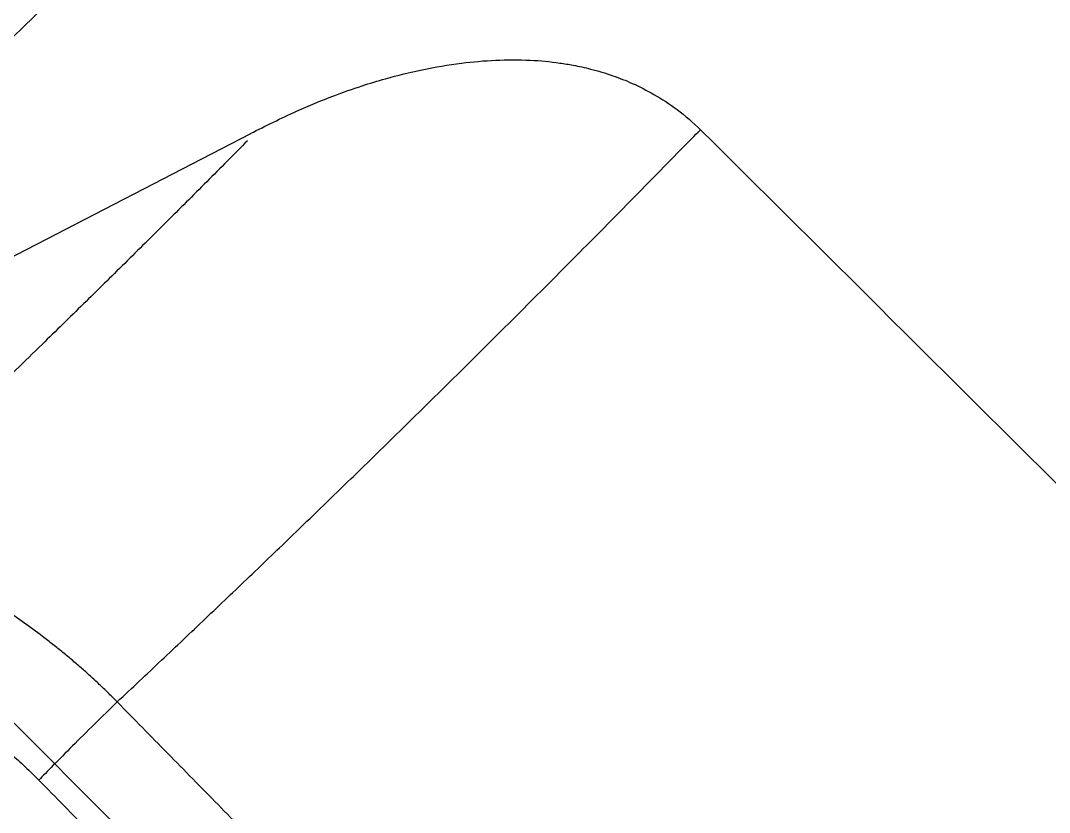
# Model space of a CAD drawing. Header units: inches. Extents: x 0 to 84, y -22 to 124.
# Drawn here: x 68.178 to 72.354, y 75.853 to 79.065 of the extents above; entities that cross this region are included whole.
import ezdxf

# ---------------------------------------------------------------- set-up
doc = ezdxf.new("R2010")
doc.units = ezdxf.units.IN
doc.header["$MEASUREMENT"] = 0
doc.layers.add('1', color=4, linetype='Continuous')

# ---------------------------------------------------------------- blocks, each defined once
blk = doc.blocks.new('2020 HS PILLOW')
at = {"layer": '1', "color": 2}
blk.add_line((-7.0118, -1.4041), (-6.3581, -3.4563), dxfattribs=at)
blk.add_arc((6.4245, -4.7294), 11.5018, 179.61634, 180.14357, dxfattribs=at)
for points, knots in [([(-6.0368, -0.7096), (-6.0328, -0.7129), (-6.0248, -0.7196), (-6.0123, -0.7295), (-5.9996, -0.7392), (-5.9866, -0.7488), (-5.9733, -0.7582), (-5.9597, -0.7675), (-5.9458, -0.7766), (-5.9315, -0.7856), (-5.917, -0.7945), (-5.9022, -0.8032), (-5.8871, -0.8118), (-5.8717, -0.8202), (-5.8277, -0.8433), (-5.7511, -0.8785), (-5.6348, -0.9199), (-5.5113, -0.9529), (-5.412, -0.9712), (-5.3425, -0.9804), (-5.304, -0.9847), (-5.2654, -0.9881), (-5.2268, -0.9906), (-5.1881, -0.9923), (-5.1493, -0.9932), (-5.1234, -0.993), (-5.1105, -0.9929)], [0, 0, 0, 0, 0.019849, 0.039658, 0.059434, 0.079184, 0.098913, 0.118627, 0.138334, 0.158039, 0.177748, 0.197468, 0.217205, 0.236965, 0.256754, 0.383221, 0.508368, 0.63284, 0.755204, 0.790767, 0.826041, 0.861081, 0.895941, 0.930676, 0.965344, 1, 1, 1, 1]), ([(-5.1101, -1.4421), (-5.1106, -1.4005), (-5.1111, -1.3571), (-5.1117, -1.2706), (-5.1118, -1.2277), (-5.1119, -1.1472), (-5.1118, -1.1098), (-5.1113, -1.0441), (-5.111, -1.0158), (-5.1105, -0.9929)], [0, 0, 0, 0, 0.25, 0.25, 0.5, 0.5, 0.75, 0.75, 1, 1, 1, 1]), ([(-5.1105, -0.9929), (-5.0125, -0.992), (-4.8162, -0.9901), (-4.5213, -0.9874), (-4.2256, -0.9849), (-3.929, -0.9826), (-3.6317, -0.9804), (-3.3335, -0.9784), (-3.0345, -0.9766), (-2.7347, -0.9749), (-2.4341, -0.9734), (-2.1327, -0.9721), (-1.8304, -0.9709), (-1.5274, -0.9699), (-1.2235, -0.9691), (-0.9188, -0.9685), (-0.6132, -0.968), (-0.3069, -0.9677), (0.0908, -0.9676), (0.5785, -0.9679), (1.1551, -0.9689), (1.7288, -0.9705), (2.2996, -0.9727), (2.8674, -0.9755), (3.4323, -0.979), (3.9943, -0.983), (4.5534, -0.9876), (4.9251, -0.9912), (5.1105, -0.9929)], [0, 0, 0, 0, 0.028776, 0.057631, 0.086566, 0.11558, 0.144673, 0.173846, 0.203098, 0.232429, 0.26184, 0.291331, 0.320902, 0.350552, 0.380282, 0.410091, 0.439981, 0.46995, 0.5, 0.556693, 0.613101, 0.669223, 0.725062, 0.780616, 0.835887, 0.890874, 0.945579, 1, 1, 1, 1]), ([(-5.1101, -1.442), (-5.118, -1.4421), (-5.1338, -1.4422), (-5.1576, -1.4422), (-5.1816, -1.4419), (-5.2059, -1.4413), (-5.2304, -1.4405), (-5.2552, -1.4395), (-5.2801, -1.4383), (-5.3053, -1.4367), (-5.3306, -1.435), (-5.3561, -1.433), (-5.3819, -1.4308), (-5.4077, -1.4283), (-5.4337, -1.4255), (-5.4598, -1.4225), (-5.4861, -1.4193), (-5.5358, -1.4127), (-5.6072, -1.4018), (-5.6976, -1.3846), (-5.7829, -1.365), (-5.848, -1.3469), (-5.8957, -1.332), (-5.9282, -1.3211), (-5.9607, -1.3096), (-5.9932, -1.2974), (-6.0255, -1.2845), (-6.0576, -1.2709), (-6.0895, -1.2566), (-6.121, -1.2416), (-6.1522, -1.2259), (-6.1828, -1.2095), (-6.2129, -1.1925), (-6.2423, -1.1747), (-6.271, -1.1563), (-6.299, -1.1372), (-6.326, -1.1173), (-6.3522, -1.0969), (-6.3687, -1.0828), (-6.3769, -1.0757)], [0, 0, 0, 0, 0.015046, 0.030262, 0.045649, 0.061207, 0.076938, 0.092841, 0.108917, 0.125166, 0.141587, 0.158181, 0.174947, 0.191885, 0.208994, 0.226272, 0.243719, 0.261334, 0.325871, 0.38892, 0.450368, 0.510128, 0.535099, 0.560601, 0.586626, 0.613167, 0.640216, 0.667762, 0.695796, 0.724306, 0.75328, 0.782703, 0.812563, 0.842844, 0.873531, 0.904607, 0.936056, 0.967859, 1, 1, 1, 1]), ([(-6.3461, -3.4261), (-6.346, -3.3869), (-6.3457, -3.3087), (-6.3455, -3.1913), (-6.3455, -3.0739), (-6.3457, -2.9566), (-6.3462, -2.8392), (-6.3468, -2.7218), (-6.3476, -2.6045), (-6.3487, -2.4871), (-6.3499, -2.3698), (-6.3515, -2.2421), (-6.3534, -2.105), (-6.3558, -1.9584), (-6.3585, -1.8119), (-6.3619, -1.6502), (-6.3661, -1.4717), (-6.3712, -1.2755), (-6.375, -1.1429), (-6.3769, -1.0757)], [0, 0, 0, 0, 0.050086, 0.100152, 0.150197, 0.200224, 0.250231, 0.30022, 0.350192, 0.400146, 0.450084, 0.500006, 0.563112, 0.625003, 0.68697, 0.750001, 0.831127, 0.914459, 1, 1, 1, 1]), ([(5.1101, -1.4421), (5.0128, -1.4412), (4.8181, -1.4394), (4.5261, -1.4369), (4.2341, -1.4345), (3.9421, -1.4324), (3.6501, -1.4303), (3.3581, -1.4285), (3.0661, -1.4267), (2.7741, -1.4252), (2.4821, -1.4238), (2.1901, -1.4225), (1.8981, -1.4214), (1.606, -1.4205), (1.314, -1.4197), (1.022, -1.4191), (0.73, -1.4186), (0.438, -1.4183), (0.146, -1.4182), (-0.146, -1.4182), (-0.438, -1.4183), (-0.73, -1.4186), (-1.022, -1.4191), (-1.314, -1.4197), (-1.606, -1.4205), (-1.8981, -1.4214), (-2.1901, -1.4225), (-2.4821, -1.4238), (-2.7741, -1.4252), (-3.0661, -1.4267), (-3.3581, -1.4285), (-3.6501, -1.4303), (-3.9421, -1.4324), (-4.2341, -1.4345), (-4.5261, -1.4369), (-4.8181, -1.4394), (-5.0128, -1.4412), (-5.1101, -1.4421)], [0, 0, 0, 0, 0.028576, 0.05715, 0.085725, 0.114298, 0.142871, 0.171443, 0.200015, 0.228587, 0.257158, 0.285728, 0.314298, 0.342868, 0.371438, 0.400008, 0.428577, 0.457146, 0.485715, 0.514285, 0.542854, 0.571423, 0.599992, 0.628562, 0.657132, 0.685702, 0.714272, 0.742842, 0.771413, 0.799985, 0.828557, 0.857129, 0.885702, 0.914275, 0.94285, 0.971424, 1, 1, 1, 1]), ([(-5.1101, -1.4421), (-5.1088, -1.4831), (-5.1062, -1.5652), (-5.1025, -1.6883), (-5.0991, -1.8115), (-5.0958, -1.9347), (-5.0928, -2.0579), (-5.0899, -2.1812), (-5.0873, -2.3045), (-5.0849, -2.4279), (-5.0826, -2.5513), (-5.0806, -2.6747), (-5.0788, -2.7982), (-5.0772, -2.9217), (-5.0759, -3.0452), (-5.0747, -3.1687), (-5.0737, -3.2923), (-5.073, -3.4159), (-5.0724, -3.5395), (-5.0721, -3.6631), (-5.072, -3.7867), (-5.0721, -3.9103), (-5.0724, -4.034), (-5.0729, -4.1577), (-5.0736, -4.2813), (-5.0745, -4.405), (-5.0756, -4.5287), (-5.0765, -4.6111), (-5.077, -4.6524)], [0, 0, 0, 0, 0.038206, 0.076434, 0.114683, 0.152953, 0.191244, 0.229555, 0.267888, 0.306241, 0.344615, 0.383009, 0.421424, 0.459859, 0.498313, 0.536788, 0.575283, 0.613797, 0.652331, 0.690885, 0.729458, 0.76805, 0.806661, 0.845291, 0.883941, 0.922608, 0.961295, 1, 1, 1, 1]), ([(-6.3582, -3.4559), (-6.3363, -3.5215), (-6.2971, -3.6387), (-6.2339, -3.7906), (-6.1788, -3.9063), (-6.1203, -4.0161), (-6.0488, -4.1342), (-5.9609, -4.2577), (-5.8665, -4.3708), (-5.7721, -4.4656), (-5.6908, -4.533), (-5.6236, -4.5812), (-5.5616, -4.621), (-5.4877, -4.6609), (-5.4027, -4.6979), (-5.3089, -4.7286), (-5.1988, -4.7526), (-5.1193, -4.7563), (-5.0772, -4.7582)], [0, 0, 0, 0, 0.109303, 0.195512, 0.25888, 0.310903, 0.390699, 0.474501, 0.546287, 0.618154, 0.679279, 0.707051, 0.743456, 0.790702, 0.833338, 0.882273, 0.937704, 1, 1, 1, 1]), ([(-5.0772, -4.7582), (-3.4112, -4.7633), (-0.0264, -4.7735), (3.3584, -4.7634), (5.0772, -4.7582)], [0, 0, 0, 0, 0.492188, 1, 1, 1, 1])]:
    blk.add_open_spline(points, degree=3, knots=knots, dxfattribs=at)
blk = doc.blocks.new('2020 RELAY')
at = {"layer": '1', "color": 3, "linetype": 'Continuous', "lineweight": 25}
blk.add_line((69.1047, 74.7615), (66.7253, 77.1408), dxfattribs=at)
blk.add_open_spline([(66.7254, 77.1409), (66.9993, 77.4026), (67.7297, 78.1004), (68.6995, 79.0276), (69.6353, 79.922), (70.3544, 80.6094), (70.8339, 81.0676), (71.0737, 81.2967)], degree=3, knots=[0, 0, 0, 0, 0.188931, 0.503809, 0.669205, 0.834607, 1, 1, 1, 1], dxfattribs=at)
at = {"layer": '1', "color": 3, "xscale": -1, "rotation": 135.0000000000002}
blk.add_blockref('2020 HS PILLOW', (71.164, 71.168), dxfattribs=at)

msp = doc.modelspace()

# ---------------------------------------------------------------- block references
msp.add_blockref('2020 RELAY', (0, 0.5))

doc.saveas('drawing.dxf')
